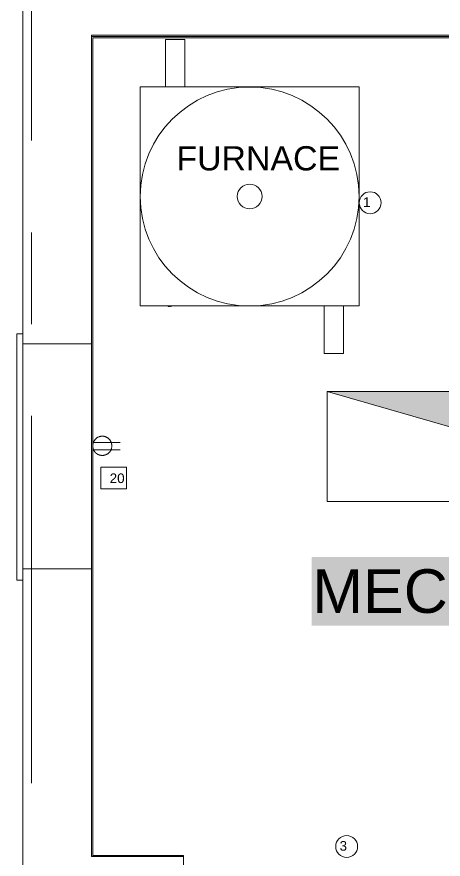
# Model space of a CAD drawing. Header units: inches. Extents: x 0.9 to 36.3, y 0.7 to 23.3.
# Drawn here: x 17.311 to 17.891, y 6.19 to 7.336 of the extents above; entities that cross this region are included whole.
import ezdxf

# ---------------------------------------------------------------- set-up
doc = ezdxf.new("R2010")
doc.units = ezdxf.units.IN
for name, color, linetype, lineweight in [('Furnace', 58, 'Continuous', 5), ('Numbering Force Flow Fan', 255, 'Continuous', 0), ('Numbering Furnace', 58, 'Continuous', 0), ('Numbering receptecles', 170, 'Continuous', 0), ('Receptacles', 170, 'Continuous', 0)]:
    doc.layers.add(name, color=color, linetype=linetype, lineweight=lineweight)
doc.layers.add('Lights', color=7, linetype='Continuous', lineweight=5, true_color=0xff0a0a)
doc.layers.add('PDF_Geometry', color=7, linetype='Continuous', lineweight=9, true_color=0x777777)
doc.layers.add('PDF_Solid Fills', color=7, linetype='Continuous', true_color=0xffffff)
doc.layers.add('PDF_Text', color=7, linetype='Continuous')
doc.styles.add('PDF Arial', font='arial.ttf')
doc.styles.get("Standard").update_dxf_attribs({"font": 'arial.ttf'})

msp = doc.modelspace()

# ---------------------------------------------------------------- hatches: boundary and pattern name
at = {"layer": 'Lights', "linetype": 'ByBlock', "ltscale": 0.001, "transparency": 33554559}
msp.add_hatch(color=256, dxfattribs=at).paths.add_polyline_path([(18.2534, 6.6764), (18.2534, 6.8264), (17.7334, 6.8264)])

# ---------------------------------------------------------------- linework, layer by layer
at = {"layer": 'Furnace', "linetype": 'ByBlock', "ltscale": 0.001}
for points in [[(17.5131, 7.3057), (17.5394, 7.3057), (17.5394, 7.2409), (17.5131, 7.2409)], [(17.4788, 6.9428), (17.7768, 6.9428), (17.7768, 7.2409), (17.4788, 7.2409)], [(17.517, 6.9428), (17.5178, 6.9428), (17.5178, 6.9421), (17.517, 6.9421)], [(17.5186, 6.9428), (17.5193, 6.9428), (17.5193, 6.9421), (17.5186, 6.9421)], [(17.52, 6.9428), (17.5208, 6.9428), (17.5208, 6.9421), (17.52, 6.9421)], [(17.7291, 6.9428), (17.7554, 6.9428), (17.7554, 6.878), (17.7291, 6.878)]]:
    msp.add_lwpolyline(points, close=True, dxfattribs=at)
for radius in [0.149, 0.0169]:
    msp.add_circle((17.6278, 7.0918), radius, dxfattribs=at)
at = {"layer": 'Lights', "linetype": 'ByBlock'}
msp.add_lwpolyline([(18.2534, 6.6764), (17.7334, 6.6764), (17.7334, 6.8264), (18.2534, 6.6764), (18.2534, 6.8264), (17.7334, 6.8264)], dxfattribs=at)
at = {"layer": 'Numbering Force Flow Fan', "linetype": 'ByBlock', "ltscale": 0.001}
msp.add_circle((17.7599, 6.2069), 0.0149, dxfattribs=at)
at = {"layer": 'Numbering Furnace', "linetype": 'ByBlock', "ltscale": 0.001}
msp.add_circle((17.7918, 7.0833), 0.0149, dxfattribs=at)
at = {"layer": 'Numbering receptecles', "linetype": 'ByBlock', "ltscale": 0.001}
msp.add_lwpolyline([(17.4251, 6.7235), (17.4601, 6.7235), (17.4601, 6.6936), (17.4251, 6.6936)], close=True, dxfattribs=at)
at = {"layer": 'PDF_Geometry', "linetype": 'ByBlock'}
for points in [[(17.8176, 8.693), (17.8176, 8.6446), (18.5726, 8.6446), (18.5726, 7.3614), (17.4126, 7.3614), (17.4126, 7.4947), (17.3193, 7.4947), (17.3193, 6.9047)], [(17.3193, 6.5697), (17.3193, 6.1931), (17.3193, 6.0998), (17.5376, 6.0998), (17.5376, 6.1931), (17.4126, 6.1931), (17.4126, 7.3114), (18.5726, 7.3114), (18.5726, 6.1931), (17.9543, 6.1931), (17.9543, 6.0998), (18.7876, 6.0998), (18.7876, 6.1931), (18.6226, 6.1931), (18.6226, 7.3364), (18.6226, 7.6647), (18.6576, 7.6647), (18.6576, 7.7147), (18.6226, 7.7147), (18.6226, 8.668)], [(17.331, 7.168), (17.331, 7.6664)], [(18.5709, 7.3097), (17.4126, 7.3097), (17.4126, 7.3114), (18.5726, 7.3114)], [(18.5709, 7.3097), (17.4126, 7.3097), (17.4126, 6.1931), (17.4126, 7.3114), (17.4126, 6.1931)], [(17.5376, 6.1931), (17.5376, 6.1947), (17.4143, 6.1947), (17.4143, 6.1931), (17.4126, 6.1931), (17.4143, 6.1931), (17.4143, 6.1947), (17.4143, 7.308), (18.5709, 7.308)], [(17.331, 6.9181), (17.331, 7.043)], [(17.3193, 6.5697), (17.311, 6.5697), (17.311, 6.9047), (17.3193, 6.9047)], [(17.3193, 6.8914), (17.4126, 6.8914), (17.3193, 6.8914), (17.3193, 6.5847), (17.4126, 6.5847), (17.3193, 6.5847)], [(17.4126, 6.5847), (17.4126, 6.8914), (17.4126, 6.5847)], [(17.331, 6.2931), (17.331, 6.7931)], [(17.4126, 6.1931), (17.5376, 6.1931), (17.4126, 6.1931)], [(17.5376, 6.1931), (17.5376, 6.1931)]]:
    msp.add_lwpolyline(points, dxfattribs=at)
for points in [[(17.3193, 6.5697), (17.3193, 6.9047), (17.311, 6.9047), (17.311, 6.5697)], [(17.311, 6.5947), (17.311, 6.8814)], [(17.4126, 6.8814), (17.4126, 6.5947)]]:
    msp.add_lwpolyline(points, close=True, dxfattribs=at)
at = {"layer": 'PDF_Solid Fills', "linetype": 'ByBlock', "transparency": 33554559}
msp.add_solid([(17.7124, 6.5077), (18.2557, 6.5077), (17.7124, 6.6011), (18.2557, 6.6011)], dxfattribs=at)
at = {"layer": 'Receptacles', "linetype": 'ByBlock'}
for points in [[(17.4517, 6.7567), (17.415, 6.7567)], [(17.4517, 6.747), (17.4153, 6.747)]]:
    msp.add_lwpolyline(points, dxfattribs=at)
msp.add_rational_spline([(17.4143, 6.7522), (17.4143, 6.7487), (17.4156, 6.7455), (17.4181, 6.743), (17.4205, 6.7406), (17.4238, 6.7393), (17.4272, 6.7393), (17.4346, 6.7393), (17.4402, 6.7448), (17.4402, 6.7522), (17.4402, 6.7596), (17.4346, 6.7655), (17.4272, 6.7655), (17.4202, 6.7655), (17.4143, 6.7596), (17.4143, 6.7522)], [1, 0.948448710105, 0.948448710105, 1, 0.948448710105, 0.948448710105, 1, 1, 1, 1, 1, 1, 1, 1, 1, 1], degree=3, knots=[0, 0, 0, 0, 0.79168, 0.79168, 0.79168, 1.583359, 1.583359, 1.583359, 2.583359, 2.583359, 2.583359, 3.583359, 3.583359, 3.583359, 4.583359, 4.583359, 4.583359, 4.583359], dxfattribs=at)

# ---------------------------------------------------------------- texts
at = {"layer": 'Furnace', "linetype": 'ByBlock', "ltscale": 0.003, "insert": (17.5281, 7.1603), "char_height": 0.033, "attachment_point": 1}
msp.add_mtext('FURNACE', dxfattribs=at)
at = {"layer": 'Numbering Force Flow Fan', "linetype": 'ByBlock', "ltscale": 0.001}
msp.add_text('3', height=0.0131, dxfattribs=at).set_placement((17.7502, 6.2012))
at = {"layer": 'Numbering Furnace', "linetype": 'ByBlock', "ltscale": 0.001}
msp.add_text('1', height=0.0131, dxfattribs=at).set_placement((17.7821, 7.0776))
at = {"layer": 'Numbering receptecles', "linetype": 'ByBlock', "ltscale": 0.001}
msp.add_text('20', height=0.01309, dxfattribs=at).set_placement((17.4373, 6.7017))
at = {"layer": 'PDF_Text', "linetype": 'ByBlock', "insert": (17.7131, 6.5542), "char_height": 0.05939, "attachment_point": 4, "style": 'PDF Arial'}
msp.add_mtext('MECHANICAL', dxfattribs=at)

doc.saveas('drawing.dxf')
